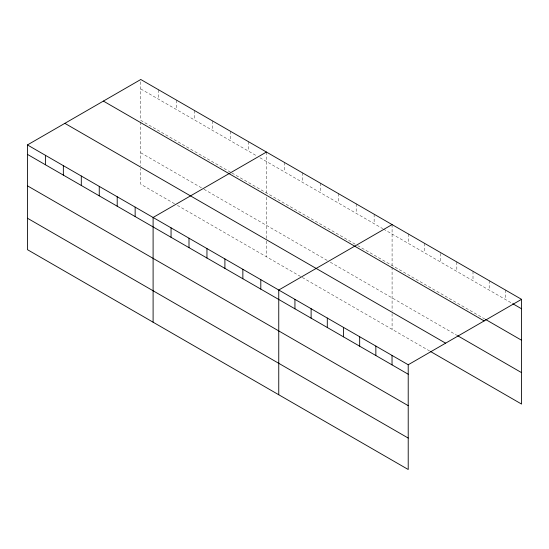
<?xml version="1.0" encoding="UTF-8"?>
<svg xmlns="http://www.w3.org/2000/svg" width="549" height="549" viewBox="0 0 549 549"><rect width="100%" height="100%" fill="white"/><g stroke="black" fill="none" stroke-linecap="round" stroke-linejoin="round"><path stroke-width="0.41" stroke-dasharray="2.75 2.06" d="M140.784 88.952L256.383 155.696M259.972 157.769L382.756 228.652M383.476 229.07L511.991 303.268M230.539 172.214L140.784 120.396L140.784 79.502M231.973 173.045L356.191 244.758M357.625 245.588L484.774 318.996M140.784 152.794L203.254 188.856M203.967 189.275L327.472 260.576M330.34 262.23L456.823 335.254M174.534 203.72L140.784 184.238L140.784 168.516M177.402 205.374L301.621 277.094M302.341 277.506L429.606 350.983M505.368 289.989L505.368 299.445M489.186 280.649L489.186 290.098M473.005 271.302L473.005 280.759M456.823 261.962L456.823 271.412M440.634 253.405L440.634 262.072M424.452 243.276L424.452 252.732M408.271 233.929L408.271 243.385M392.089 224.589L392.089 265.483M392.089 267.191L392.089 311.118M392.089 313.603L392.089 329.325M374.137 214.227L374.137 223.683M356.191 203.864L356.191 213.314M338.239 193.495L338.239 202.952M320.287 183.133L320.287 192.589M302.341 172.77L302.341 182.227M284.389 162.408L284.389 171.864M266.437 152.046L266.437 192.939M266.437 197.201L266.437 238.575M266.437 241.059L266.437 256.781M248.484 141.683L248.484 151.133M230.539 131.314L230.539 140.77M212.587 120.952L212.587 130.408M194.634 110.589L194.634 120.046M176.689 100.227L176.689 109.683M158.736 89.864L158.736 99.314M140.784 122.104L140.784 166.031"/><path stroke-width="0.82" d="M27.45 144.936L408.216 364.762L408.216 469.498L27.45 249.665L27.45 144.936L140.784 79.502L521.55 299.335L521.55 404.064L430.341 351.408M266.437 152.046L153.102 217.479L153.102 322.215M392.089 224.589L278.755 290.023L278.755 394.758M408.216 364.762L521.55 299.335M512.725 303.693L521.55 308.785M485.508 319.422L521.55 340.229M103.384 101.091L484.149 320.925M457.557 335.679L521.55 372.627M64.851 123.34L445.616 343.173M27.45 154.386L408.216 374.219M27.45 185.83L408.216 405.663M27.45 218.228L408.216 438.061M392.034 355.423L392.034 364.879M375.852 346.083L375.852 355.532M359.67 336.736L359.67 346.193M343.482 327.396L343.482 336.846M327.3 318.049L327.3 327.506M311.118 308.71L311.118 318.159M294.937 299.363L294.937 308.819M260.802 279.661L260.802 289.11M242.857 269.298L242.857 278.748M224.905 258.929L224.905 268.386M206.952 248.567L206.952 258.023M189 238.204L189 247.661M171.055 227.842L171.055 237.298M135.15 207.117L135.15 216.567M117.205 196.748L117.205 206.204M99.252 186.386L99.252 195.842M81.3 176.023L81.3 185.48M63.348 165.661L63.348 175.117M45.402 155.298L45.402 164.748"/></g></svg>
